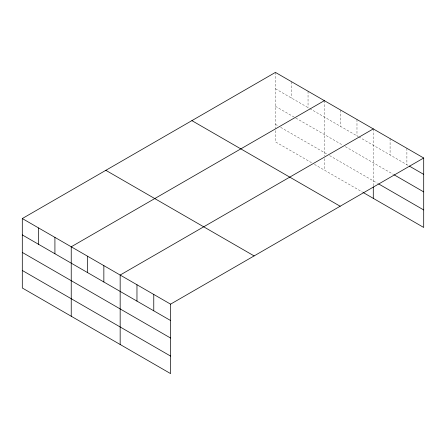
<?xml version="1.0" encoding="UTF-8"?>
<svg xmlns="http://www.w3.org/2000/svg" width="446" height="446" viewBox="0 0 446 446"><rect width="100%" height="100%" fill="white"/><g stroke="black" fill="none" stroke-linecap="round" stroke-linejoin="round"><path stroke-width="0.33" stroke-dasharray="2.23 1.67" d="M275.427 88.776L309.212 108.283M309.792 108.618L358.144 136.532M358.723 136.866L408.698 165.717M275.427 106.293L295.23 117.727M295.815 118.062L342.996 145.301M345.327 146.645L393.69 174.57M275.427 124.334L278.337 126.017M280.668 127.361L327.269 154.266M329.6 155.615L377.489 183.261M311.542 162.701L275.427 141.85L275.427 128.376M314.452 164.384L362.799 192.298M406.897 148.306L406.897 164.68M390.088 138.606L390.088 154.979M373.285 128.905L373.285 186.227M356.978 119.483L356.978 135.857M340.666 110.067L340.666 126.441M324.353 100.651L324.353 155.955M324.353 158.648L324.353 170.099M308.047 91.235L308.047 107.609M291.734 81.819L291.734 98.192M275.427 72.403L275.427 127.707"/><path stroke-width="0.67" d="M423.7 158.007L275.427 72.403L22.3 218.546L22.3 287.993L170.573 373.597L170.573 304.15L423.7 158.007L423.7 227.454L363.384 192.633M324.353 100.651L71.232 246.794L71.232 316.242M373.285 128.905L120.164 275.043L120.164 344.49M409.294 166.063L423.7 174.38M394.292 174.916L423.7 191.897M378.687 183.953L423.7 209.943M191.891 120.632L340.17 206.236M105.83 170.316L254.108 255.92M22.3 218.546L170.573 304.15M22.3 234.914L170.573 320.523M22.3 252.43L170.573 338.035M22.3 270.477L170.573 356.081M373.285 186.896L373.285 198.353M153.77 294.449L153.77 310.817M136.967 284.743L136.967 301.117M103.851 265.626L103.851 282M87.539 256.21L87.539 272.584M54.919 237.378L54.919 253.752M38.612 227.962L38.612 244.336"/></g></svg>
